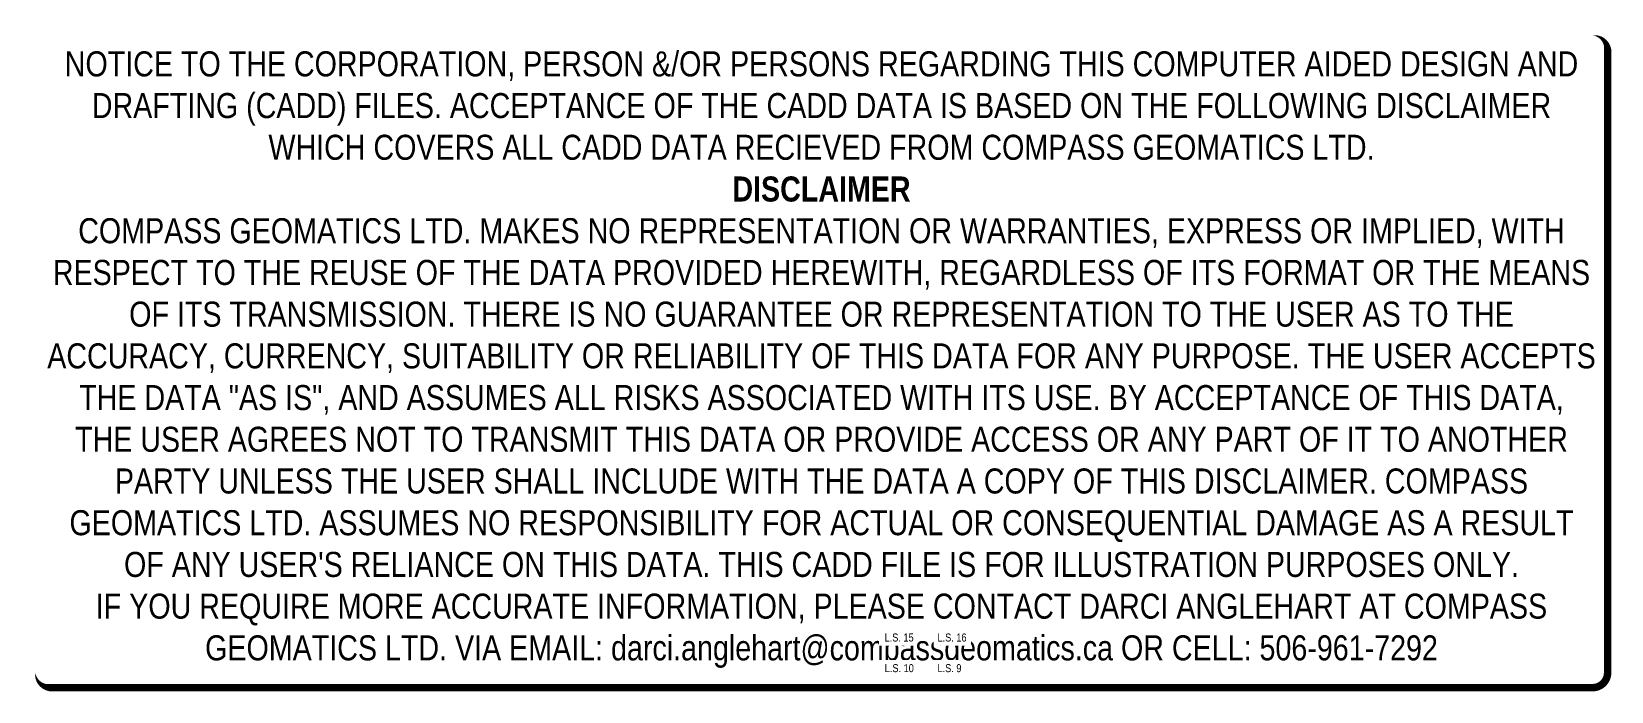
# Model space of a CAD drawing. Extents: x 338216 to 346362, y 6125251 to 6136161.
# Drawn here: x 344388 to 346362, y 6131318 to 6132142 of the extents above; entities that cross this region are included whole.
import ezdxf

# ---------------------------------------------------------------- set-up
doc = ezdxf.new("R2010")
doc.units = 0
doc.header["$LTSCALE"] = 5
doc.linetypes.add('foc-LSD', pattern=[8, 5, -3])
doc.layers.add('DISCLAIMER', color=7, linetype='Continuous', plot=False)
doc.layers.add('L-SECTION-LSD', color=7, linetype='foc-LSD')
doc.styles.add('100L', font='ARIALN.TTF', dxfattribs={"height": 11})
doc.styles.add('80', font='ARIALN.TTF', dxfattribs={"height": 10})

# ---------------------------------------------------------------- blocks, each defined once
blk = doc.blocks.new('Disclaimer_Legal')
at = {"layer": 'DISCLAIMER', "color": 254, "flags": 128}
blk.add_lwpolyline([(-3612.9, -1104.6, 37.5, 37.5, 0), (4096.1, -1104.6, 37.5, 37.5, 0.414214), (4171.1, -1029.6, 37.5, 37.5, 0), (4171.1, 2078.7, 37.5, 0, 0.414214), (4096.1, 2153.7, 0, 0, 0), (-3612.9, 2153.7, 0, 0, 0.414214), (-3687.9, 2078.7, 0, 0, 0), (-3687.9, -1029.6, 0, 37.5, 0.414214)], format="xyseb", close=True, dxfattribs=at)
at = {"layer": 'DISCLAIMER', "color": 254, "insert": (241.6, 533.9), "char_height": 125, "width": 7717.568, "attachment_point": 5, "style": '80'}
blk.add_mtext('NOTICE TO THE CORPORATION, PERSON &/OR PERSONS REGARDING THIS COMPUTER AIDED DESIGN AND DRAFTING (CADD) FILES. ACCEPTANCE OF THE CADD DATA IS BASED ON THE FOLLOWING DISCLAIMER WHICH COVERS ALL CADD DATA RECIEVED FROM COMPASS GEOMATICS LTD.\\P{\\fArial Narrow|b1|i0|c0|p34;DISCLAIMER}\\PCOMPASS GEOMATICS LTD. MAKES NO REPRESENTATION OR WARRANTIES, EXPRESS OR IMPLIED, WITH RESPECT TO THE REUSE OF THE DATA PROVIDED HEREWITH, REGARDLESS OF ITS FORMAT OR THE MEANS OF ITS TRANSMISSION. THERE IS NO GUARANTEE OR REPRESENTATION TO THE USER AS TO THE ACCURACY, CURRENCY, SUITABILITY OR RELIABILITY OF THIS DATA FOR ANY PURPOSE. THE USER ACCEPTS THE DATA "AS IS", AND ASSUMES ALL RISKS ASSOCIATED WITH ITS USE. BY ACCEPTANCE OF THIS DATA, THE USER AGREES NOT TO TRANSMIT THIS DATA OR PROVIDE ACCESS OR ANY PART OF IT TO ANOTHER PARTY UNLESS THE USER SHALL INCLUDE WITH THE DATA A COPY OF THIS DISCLAIMER. COMPASS GEOMATICS LTD. ASSUMES NO RESPONSIBILITY FOR ACTUAL OR CONSEQUENTIAL DAMAGE AS A RESULT OF ANY USER\'S RELIANCE ON THIS DATA. THIS CADD FILE IS FOR ILLUSTRATION PURPOSES ONLY.\\PIF YOU REQUIRE MORE ACCURATE INFORMATION, PLEASE CONTACT DARCI ANGLEHART AT COMPASS GEOMATICS LTD. VIA EMAIL: darci.anglehart@compassgeomatics.ca OR CELL: 506-961-7292', dxfattribs=at)

msp = doc.modelspace()

# ---------------------------------------------------------------- block references
at = {"layer": 'DISCLAIMER', "xscale": 0.25, "yscale": 0.25, "zscale": 0.25}
msp.add_blockref('Disclaimer_Legal', (345314.958, 6131599.334), dxfattribs=at)

# ---------------------------------------------------------------- next in the draw order: texts
at = {"layer": 'L-SECTION-LSD', "char_height": 10, "attachment_point": 1, "style": '100L', "bg_fill": 3, "box_fill_scale": 1.5, "bg_fill_color": 256, "bg_fill_transparency": 0}
for s, width, insert in [('\\pi1.8458;L.S. 15', 36.85945, (345452.365, 6131390.793)), ('L.S. 16', 36.94144, (345520.324, 6131390.793)), ('\\pi2.0291;L.S. 10', 36.95405, (345452.365, 6131352.509)), ('L.S. 9', 30.52728, (345520.324, 6131352.509))]:
    msp.add_mtext_dynamic_manual_height_columns(s, width=width, gutter_width=55, heights=[0], dxfattribs=dict(at, insert=insert))

doc.saveas('drawing.dxf')
